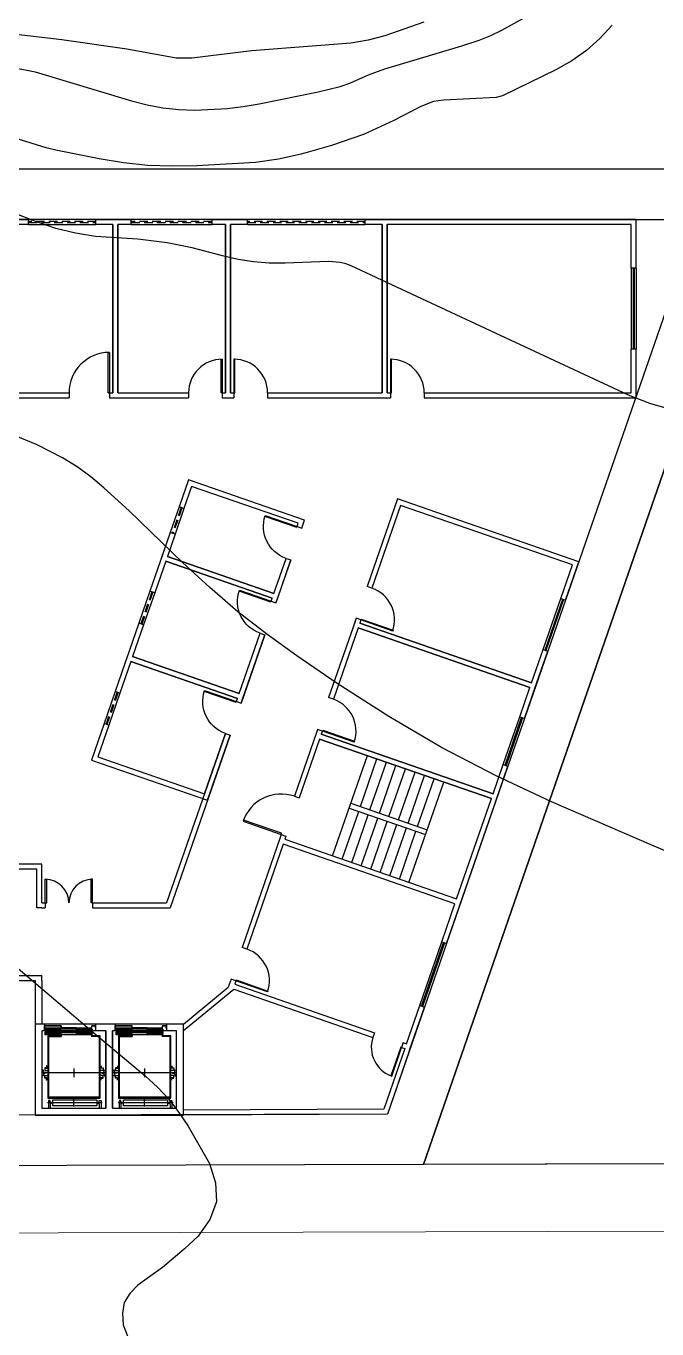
# Model space of a CAD drawing. Header units: centimetres. Extents: x 0 to 1302389, y -144212 to 85618.
# Drawn here: x 514807 to 516682, y -73522 to -69655 of the extents above; entities that cross this region are included whole.
import ezdxf

# ---------------------------------------------------------------- set-up
doc = ezdxf.new("R2010")
doc.units = ezdxf.units.CM
doc.header["$LTSCALE"] = 4
for name, pattern in [('DASHED2', [9.525, 6.35, -3.175]), ('LTYPE_4', [112.5, 56.25, -56.25]), ('LTYPE_6', [168.75, 112.5, -28.125, 0, -28.125])]:
    doc.linetypes.add(name, pattern=pattern)
for name, color, linetype in [('0.1', 1, 'Continuous'), ('0.2', 2, 'Continuous'), ('0.6', 6, 'Continuous'), ('02-CONT', 2, 'Continuous'), ('04', 254, 'Continuous'), ('08', 8, 'Continuous'), ('CURVAS-INTERMEDIARIAS', 39, 'Continuous'), ('CURVAS-MESTRA', 34, 'Continuous'), ('LIMITE-L', 7, 'Continuous')]:
    doc.layers.add(name, color=color, linetype=linetype)
doc.layers.add('P-MEIOFIO', color=171, linetype='Continuous', lineweight=9)

# ---------------------------------------------------------------- blocks, each defined once
blk = doc.blocks.new('1_00e-flat-3')
at = {"color": 1}
blk.add_arc((34.1, -62.7), 120, 90, 180, dxfattribs=at)
at = {"layer": '02-CONT'}
blk.add_lwpolyline([(34.1, -62.7), (30.5, -62.7), (30.5, 57.3), (34.1, 57.3)], close=True, dxfattribs=at)
blk = doc.blocks.new('1_00e-flat-4')
at = {"color": 1}
blk.add_arc((28.4, -52.3), 100, 90, 180, dxfattribs=at)
at = {"layer": '02-CONT'}
blk.add_lwpolyline([(28.4, -52.3), (25.4, -52.3), (25.4, 47.7), (28.4, 47.7)], close=True, dxfattribs=at)
blk = doc.blocks.new('1_00e-flat-5')
at = {"color": 1}
blk.add_arc((-28.4, -52.3), 100, 0, 90, dxfattribs=at)
at = {"layer": '02-CONT'}
blk.add_lwpolyline([(-28.4, -52.3), (-25.4, -52.3), (-25.4, 47.7), (-28.4, 47.7)], close=True, dxfattribs=at)
blk = doc.blocks.new('1_00e-flat-6')
at = {"color": 1}
blk.add_arc((-28.4, -52.3), 100, 0, 90, dxfattribs=at)
at = {"layer": '02-CONT'}
blk.add_lwpolyline([(-28.4, -52.3), (-25.4, -52.3), (-25.4, 47.7), (-28.4, 47.7)], close=True, dxfattribs=at)
blk = doc.blocks.new('1_00e-flat-7')
at = {"color": 1}
blk.add_arc((-58.7, -9.7), 100, 340.8741, 70.8741, dxfattribs=at)
at = {"layer": '02-CONT'}
blk.add_lwpolyline([(-58.7, -9.7), (-57.7, -6.9), (36.8, -39.6), (35.8, -42.5)], close=True, dxfattribs=at)
blk = doc.blocks.new('1_00e-flat-8')
at = {"color": 1}
blk.add_arc((-58.7, -9.7), 100, 340.8741, 70.8741, dxfattribs=at)
at = {"layer": '02-CONT'}
blk.add_lwpolyline([(-58.7, -9.7), (-57.7, -6.9), (36.8, -39.6), (35.8, -42.5)], close=True, dxfattribs=at)
blk = doc.blocks.new('90d-flat-1')
at = {"color": 1}
blk.add_arc((25.6, 80), 90, 160.8741, 250.8741, dxfattribs=at)
at = {"layer": '02-CONT'}
blk.add_lwpolyline([(22.8, 81), (-6.7, -4.1), (-3.9, -5), (25.6, 80)], close=True, dxfattribs=at)
blk = doc.blocks.new('1_00e-flat-9')
at = {"color": 1}
blk.add_arc((-58.7, -9.7), 100, 340.8741, 70.8741, dxfattribs=at)
at = {"layer": '02-CONT'}
blk.add_lwpolyline([(-58.7, -9.7), (-57.7, -6.9), (36.8, -39.6), (35.8, -42.5)], close=True, dxfattribs=at)
blk = doc.blocks.new('1_00e-flat-10')
at = {"color": 1}
blk.add_arc((48.1, -52.7), 120, 70.8741, 160.8741, dxfattribs=at)
at = {"layer": '02-CONT'}
blk.add_lwpolyline([(48.1, -52.7), (49.3, -49.3), (-64.1, -10), (-65.3, -13.4)], close=True, dxfattribs=at)
blk = doc.blocks.new('1_00')
for p, q in [((-129.2, 59.1), (-129.2, 109.1)), ((-129.2, 109.1), (-126.2, 109.1)), ((-126.2, 59.1), (-126.2, 109.1)), ((-29.2, 109.1), (-32.2, 109.1)), ((-32.2, 59.1), (-32.2, 109.1)), ((-29.2, 59.1), (-29.2, 109.1)), ((-129.2, 59.1), (-126.2, 59.1)), ((-29.2, 59.1), (-32.2, 59.1))]:
    blk.add_line(p, q)
at = {"color": 1}
for centre, start, end in [((-129.2, 59.1), 0, 90), ((-29.2, 59.1), 90, 180)]:
    blk.add_arc(centre, 50, start, end, dxfattribs=at)

msp = doc.modelspace()

# ---------------------------------------------------------------- linework, layer by layer
at = {"color": 1}
msp.add_lwpolyline([(517614.474, -67065.363), (523184.256, -67034.993), (523216.862, -73014.749), (515993.901, -73034.495)], dxfattribs=at)
at = {"layer": '0.1'}
for p, q in [((515015.113, -70228.744), (514815.113, -70228.744)), ((515360.113, -70228.744), (515120.113, -70228.744)), ((515815.113, -70228.744), (515465.113, -70228.744)), ((514815.113, -70243.744), (515015.113, -70243.744)), ((515120.113, -70243.744), (515360.113, -70243.744)), ((515465.113, -70243.744), (515815.113, -70243.744)), ((516605.113, -70373.744), (516605.113, -70613.744)), ((516620.113, -70373.744), (516620.113, -70613.744)), ((515262.182, -71082.429), (515235.97, -71158.014)), ((515276.354, -71087.344), (515250.142, -71162.928)), ((515175.356, -71332.802), (515142.591, -71427.282)), ((515189.528, -71337.716), (515156.763, -71432.197)), ((516343.407, -71505.013), (516395.83, -71353.845)), ((516410.002, -71358.76), (516357.579, -71509.928)), ((515072.148, -71630.414), (515039.383, -71724.894)), ((515086.32, -71635.329), (515053.555, -71729.809)), ((516224.799, -71847.031), (516273.946, -71705.311)), ((516288.118, -71710.226), (516238.972, -71851.946)), ((515976.766, -72562.265), (516042.295, -72373.305)), ((516056.467, -72378.219), (515990.938, -72567.179))]:
    msp.add_line(p, q, dxfattribs=at)
for points in [[(515014.246, -72617.349), (514862.246, -72617.349)], [(515224.246, -72617.349), (515072.246, -72617.349)]]:
    msp.add_lwpolyline(points, dxfattribs=at)
at = {"layer": '0.2', "linetype": 'DASHED2'}
for p, q in [((515015.113, -70234.744), (514815.113, -70234.744)), ((514815.113, -70237.744), (515015.113, -70237.744)), ((515360.113, -70234.744), (515120.113, -70234.744)), ((515120.113, -70237.744), (515360.113, -70237.744)), ((515815.113, -70234.744), (515465.113, -70234.744)), ((515465.113, -70237.744), (515815.113, -70237.744)), ((515267.851, -71084.395), (515241.639, -71159.979)), ((515270.685, -71085.378), (515244.473, -71160.962)), ((515181.025, -71334.768), (515148.26, -71429.248)), ((515183.859, -71335.751), (515151.095, -71430.231)), ((515077.817, -71632.38), (515045.052, -71726.86)), ((515080.651, -71633.363), (515047.887, -71727.843))]:
    msp.add_line(p, q, dxfattribs=at)
at = {"layer": '0.2'}
for p, q in [((516611.113, -70373.744), (516611.113, -70613.744)), ((516614.113, -70373.744), (516614.113, -70613.744)), ((516349.076, -71506.979), (516401.499, -71355.811)), ((516404.333, -71356.794), (516351.91, -71507.962)), ((516230.468, -71848.997), (516279.615, -71707.277)), ((516282.449, -71708.26), (516233.303, -71849.98)), ((515982.435, -72564.231), (516047.964, -72375.27)), ((516050.798, -72376.253), (515985.269, -72565.214))]:
    msp.add_line(p, q, dxfattribs=at)
at = {"layer": '0.6'}
for p, q in [((514815.113, -70243.744), (514815.113, -70228.744)), ((515015.113, -70243.744), (515015.113, -70228.744)), ((515120.113, -70243.744), (515120.113, -70228.744)), ((515360.113, -70243.744), (515360.113, -70228.744)), ((515465.113, -70243.744), (515465.113, -70228.744)), ((515815.113, -70243.744), (515815.113, -70228.744)), ((516620.113, -70373.744), (516605.113, -70373.744)), ((516620.113, -70613.744), (516605.113, -70613.744)), ((514935.113, -70743.744), (514935.113, -70758.744)), ((515055.113, -70743.744), (515055.113, -70758.744)), ((515290.113, -70743.744), (515290.113, -70758.744)), ((515390.113, -70743.744), (515390.113, -70758.744)), ((515425.113, -70743.744), (515425.113, -70758.744)), ((515525.113, -70743.744), (515525.113, -70758.744)), ((515890.113, -70743.744), (515890.113, -70758.744)), ((515990.113, -70743.744), (515990.113, -70758.744)), ((515276.354, -71087.344), (515262.182, -71082.429)), ((515612.521, -71140.417), (515626.693, -71145.332)), ((515250.142, -71162.928), (515235.97, -71158.014)), ((515579.756, -71234.897), (515593.928, -71239.812)), ((515189.528, -71337.716), (515175.356, -71332.802)), ((515834.853, -71323.361), (515820.681, -71318.447)), ((515535.524, -71362.445), (515549.696, -71367.36)), ((516395.83, -71353.845), (516410.002, -71358.76)), ((515156.763, -71432.197), (515142.591, -71427.282)), ((515802.088, -71417.841), (515787.916, -71412.927)), ((515502.76, -71456.925), (515516.932, -71461.84)), ((516343.407, -71505.013), (516357.579, -71509.928)), ((515086.32, -71635.329), (515072.148, -71630.414)), ((515720.505, -71653.097), (515706.333, -71648.182)), ((515432.316, -71660.058), (515446.488, -71664.972)), ((515053.555, -71729.809), (515039.383, -71724.894)), ((516273.946, -71705.311), (516288.118, -71710.226)), ((515399.552, -71754.538), (515413.724, -71759.452)), ((515687.74, -71747.577), (515673.568, -71742.662)), ((515718.061, -72117.956), (515821.269, -71820.344)), ((515800.466, -71971.893), (515849.613, -71830.173)), ((515828.81, -71981.722), (515877.957, -71840.002)), ((515857.155, -71991.552), (515906.301, -71849.832)), ((516224.799, -71847.031), (516238.972, -71851.946)), ((515885.499, -72001.381), (515934.645, -71859.661)), ((515913.843, -72011.21), (515962.989, -71869.49)), ((515942.187, -72021.04), (515991.333, -71879.32)), ((515970.531, -72030.869), (516019.677, -71889.149)), ((515944.813, -72196.591), (516048.021, -71898.978)), ((515604.756, -71941.089), (515618.928, -71946.004)), ((515772.122, -71962.064), (515998.875, -72040.698)), ((515746.405, -72127.785), (515795.552, -71986.065)), ((515767.208, -71976.236), (515993.96, -72054.871)), ((515774.749, -72137.615), (515823.896, -71995.894)), ((515803.093, -72147.444), (515852.24, -72005.724)), ((515831.437, -72157.273), (515880.584, -72015.553)), ((515859.781, -72167.103), (515908.928, -72025.382)), ((515888.125, -72176.932), (515937.272, -72035.212)), ((515916.469, -72186.761), (515965.616, -72045.041)), ((515565.439, -72054.466), (515579.611, -72059.38)), ((514854.746, -72272.665), (514839.746, -72272.665)), ((514854.746, -72257.665), (514864.746, -72257.665)), ((514854.746, -72272.665), (514864.746, -72272.665)), ((514864.746, -72257.665), (514864.746, -72272.665)), ((515004.746, -72257.665), (515004.746, -72272.665)), ((515004.746, -72257.665), (515225.074, -72257.665)), ((515004.746, -72272.665), (515235.748, -72272.665)), ((515463.297, -72394.785), (515449.125, -72389.87)), ((516042.295, -72373.305), (516056.467, -72378.219)), ((514834.746, -72487.665), (514834.746, -72617.349)), ((514839.746, -72472.665), (514854.746, -72472.665)), ((514854.746, -72487.665), (514854.746, -72617.349)), ((515274.746, -72617.349), (515408.169, -72507.97)), ((515430.532, -72489.265), (515416.36, -72484.35)), ((515274.746, -72636.745), (515424.796, -72513.736)), ((515976.766, -72562.265), (515990.938, -72567.179)), ((515842.968, -72642.876), (515838.054, -72657.048)), ((515928, -72672.364), (515923.086, -72686.536))]:
    msp.add_line(p, q, dxfattribs=at)
for points in [[(515990.938, -72567.179), (515880.79, -72884.804), (503800.772, -72917.827), (504144.276, -70228.744), (513615.113, -70228.744)], [(514680.113, -70228.744), (514815.113, -70228.744)], [(514815.113, -70228.744), (514750.113, -70228.744)], [(515080.113, -70228.744), (515015.113, -70228.744)], [(515015.113, -70228.744), (515120.113, -70228.744)], [(515120.113, -70228.744), (515065.113, -70228.744)], [(515415.113, -70228.744), (515360.113, -70228.744)], [(515360.113, -70228.744), (515465.113, -70228.744)], [(515465.113, -70228.744), (515400.113, -70228.744)], [(515880.113, -70228.744), (515815.113, -70228.744)], [(515815.113, -70228.744), (516801.877, -70228.744), (516410.002, -71358.76)], [(516620.113, -70373.744), (516620.113, -70228.744), (515865.113, -70228.744)], [(514815.113, -70243.744), (514765.113, -70243.744), (514765.113, -70253.744)], [(515051.513, -70743.744), (515065.113, -70743.744), (515065.113, -70243.744), (515015.113, -70243.744)], [(515065.113, -70243.744), (515065.113, -70743.744)], [(515080.113, -70743.744), (515080.113, -70243.744)], [(515120.113, -70243.744), (515080.113, -70243.744), (515080.113, -70743.744), (515290.113, -70743.744)], [(515390.113, -70743.744), (515400.113, -70743.744), (515400.113, -70243.744), (515360.113, -70243.744)], [(515400.113, -70243.744), (515400.113, -70743.744)], [(515415.113, -70743.744), (515415.113, -70243.744)], [(515465.113, -70243.744), (515415.113, -70243.744), (515415.113, -70743.744), (515425.113, -70743.744)], [(515525.113, -70743.744), (515865.113, -70743.744), (515865.113, -70243.744), (515815.113, -70243.744)], [(515865.113, -70243.744), (515865.113, -70743.744)], [(515880.113, -70743.744), (515880.113, -70243.744)], [(516605.113, -70373.744), (516605.113, -70243.744), (515880.113, -70243.744), (515880.113, -70743.744), (515890.113, -70743.744)], [(514765.113, -70373.744), (514765.113, -70743.744), (514935.113, -70743.744)], [(515990.113, -70758.744), (516620.113, -70758.744), (516620.113, -70613.744)], [(515990.113, -70743.744), (516605.113, -70743.744), (516605.113, -70613.744)], [(514750.113, -70758.744), (514935.113, -70758.744)], [(515055.113, -70758.744), (515080.113, -70758.744)], [(515065.113, -70758.744), (515290.113, -70758.744)], [(515390.113, -70758.744), (515415.113, -70758.744)], [(515400.113, -70758.744), (515425.113, -70758.744)], [(515525.113, -70758.744), (515880.113, -70758.744)], [(515865.113, -70758.744), (515890.113, -70758.744)], [(515626.693, -71145.332), (515634.884, -71121.712), (515290.032, -71002.121), (515262.182, -71082.429)], [(515612.521, -71140.417), (515615.797, -71130.969), (515299.289, -71021.208), (515276.354, -71087.344)], [(516410.002, -71358.76), (516449.319, -71245.384), (515910.783, -71058.626), (515820.681, -71318.447)], [(516395.83, -71353.845), (516430.233, -71254.641), (515920.04, -71077.713), (515834.853, -71323.361)], [(515235.97, -71158.014), (515208.12, -71238.322)], [(515250.142, -71162.928), (515227.207, -71229.064), (515543.715, -71338.825), (515579.756, -71234.897)], [(515213.035, -71224.15), (515175.356, -71332.802)], [(515543.715, -71338.825), (515227.207, -71229.064)], [(515535.524, -71362.445), (515538.801, -71352.997), (515222.292, -71243.236), (515189.528, -71337.716)], [(515222.292, -71243.236), (515538.801, -71352.997)], [(515593.928, -71239.812), (515549.696, -71367.36)], [(515552.973, -71357.912), (515593.928, -71239.812)], [(515549.696, -71367.36), (515557.887, -71343.74)], [(515142.591, -71427.282), (515104.912, -71535.934)], [(515784.64, -71422.375), (515706.333, -71648.182)], [(515787.916, -71412.927), (515779.725, -71436.547)], [(515802.088, -71417.841), (515798.812, -71427.289), (516309.004, -71604.217), (516343.407, -71505.013)], [(516309.004, -71604.217), (515798.812, -71427.289)], [(515156.763, -71432.197), (515123.999, -71526.677), (515440.507, -71636.438), (515502.76, -71456.925)], [(515516.932, -71461.84), (515446.488, -71664.972)], [(515449.765, -71655.524), (515516.932, -71461.84)], [(516273.946, -71705.311), (516304.09, -71618.389), (515793.897, -71441.461), (515720.505, -71653.097)], [(515793.897, -71441.461), (516304.09, -71618.389)], [(515109.827, -71521.762), (515072.148, -71630.414)], [(515432.316, -71660.058), (515435.593, -71650.61), (515119.084, -71540.849), (515086.32, -71635.329)], [(515119.084, -71540.849), (515435.593, -71650.61)], [(515440.507, -71636.438), (515123.999, -71526.677)], [(516357.579, -71509.928), (516288.118, -71710.226)], [(516318.262, -71623.304), (516357.579, -71509.928)], [(516288.118, -71710.226), (516323.176, -71609.132)], [(515446.488, -71664.972), (515454.679, -71641.352)], [(515039.383, -71724.894), (515001.704, -71833.546), (515346.557, -71953.137), (515413.724, -71759.452)], [(515053.555, -71729.809), (515020.791, -71824.289), (515337.299, -71934.05), (515399.552, -71754.538)], [(515399.552, -71754.538), (515225.074, -72257.665)], [(515413.724, -71759.452), (515235.748, -72272.665)], [(515579.611, -72059.38), (515576.341, -72068.809), (516086.533, -72245.737), (516189.742, -71948.125), (515679.549, -71771.197), (515618.928, -71946.004)], [(515670.292, -71752.11), (515604.756, -71941.089)], [(515673.568, -71742.662), (515665.377, -71766.282)], [(515679.549, -71771.197), (516189.742, -71948.125)], [(515687.74, -71747.577), (515684.464, -71757.025), (516194.656, -71933.953), (516224.799, -71847.031)], [(516194.656, -71933.953), (515684.464, -71757.025)], [(516238.972, -71851.946), (516056.467, -72378.219)], [(516203.914, -71953.04), (516238.972, -71851.946)], [(516095.791, -72264.824), (516208.828, -71938.868)], [(515562.162, -72063.914), (515449.125, -72389.87)], [(516042.295, -72373.305), (516081.612, -72259.928), (515571.42, -72083), (515463.297, -72394.785)], [(515565.439, -72054.466), (515557.254, -72078.067)], [(514854.746, -72257.665), (514854.746, -72142.665), (513939.746, -72142.665)], [(514839.746, -72272.665), (514839.746, -72157.665), (513954.746, -72157.665), (513954.746, -72352.665)], [(516056.467, -72378.219), (516100.699, -72250.671)], [(514597.246, -72472.665), (514839.746, -72472.665)], [(514597.246, -72487.665), (514834.746, -72487.665)], [(514854.746, -72487.665), (514854.746, -72472.665)], [(515416.36, -72484.35), (515408.169, -72507.97)], [(515430.532, -72489.265), (515427.256, -72498.713), (515842.968, -72642.876)], [(515424.796, -72513.736), (515838.054, -72657.048)], [(515928, -72672.364), (515937.449, -72675.641), (515976.766, -72562.265)], [(515946.706, -72694.728), (515990.938, -72567.179)], [(514862.246, -72617.349), (514834.746, -72617.349), (514834.746, -72887.349), (515064.746, -72887.349)], [(515064.746, -72617.349), (515014.246, -72617.349)], [(515072.246, -72617.349), (515044.746, -72617.349)], [(515044.746, -72887.349), (515274.746, -72887.349), (515274.746, -72617.349), (515224.246, -72617.349)], [(514862.246, -72637.349), (514854.746, -72637.349), (514854.746, -72867.349)], [(514854.746, -72867.349), (515044.746, -72867.349), (515044.746, -72637.349), (515014.246, -72637.349)], [(515044.746, -72637.349), (515044.746, -72867.349)], [(515072.246, -72637.349), (515064.746, -72637.349), (515064.746, -72867.349)], [(515064.746, -72867.349), (515254.746, -72867.349), (515254.746, -72637.349), (515224.246, -72637.349)], [(515932.534, -72689.813), (515870.1, -72869.848), (515274.683, -72872.349)], [(515946.706, -72694.728), (515880.79, -72884.804), (515274.746, -72887.349)], [(515923.086, -72686.536), (515932.534, -72689.813)]]:
    msp.add_lwpolyline(points, dxfattribs=at)
at = {"layer": '04'}
for points in [[(517615.447, -67060.491), (523184.256, -67034.993), (523216.862, -73014.749), (515987.637, -73034.512), (517012.658, -70078.744)], [(515064.746, -72867.349), (515064.746, -72637.349)]]:
    msp.add_lwpolyline(points, dxfattribs=at)
at = {"layer": '08', "color": 253}
for p, q in [((514862.246, -72617.349), (514862.246, -72628.349)), ((514912.246, -72622.349), (514862.246, -72622.349)), ((514862.246, -72637.349), (514862.246, -72622.349)), ((514862.446, -72622.549), (514912.046, -72622.549)), ((514862.446, -72628.149), (514862.446, -72622.549)), ((514912.046, -72622.549), (514912.046, -72628.149)), ((514912.246, -72628.349), (514912.246, -72622.349)), ((515002.246, -72622.349), (515014.246, -72622.349)), ((515002.246, -72622.349), (515002.246, -72632.849)), ((515014.046, -72622.549), (515002.446, -72622.549)), ((515002.446, -72632.649), (515002.446, -72622.549)), ((515014.046, -72628.149), (515014.046, -72622.549)), ((515014.246, -72617.349), (515014.246, -72628.349)), ((515014.246, -72622.349), (515014.246, -72637.349)), ((515072.246, -72617.349), (515072.246, -72628.349)), ((515122.246, -72622.349), (515072.246, -72622.349)), ((515072.246, -72637.349), (515072.246, -72622.349)), ((515072.446, -72622.549), (515122.046, -72622.549)), ((515072.446, -72628.149), (515072.446, -72622.549)), ((515122.046, -72622.549), (515122.046, -72628.149)), ((515122.246, -72628.349), (515122.246, -72622.349)), ((515212.246, -72622.349), (515224.246, -72622.349)), ((515212.246, -72622.349), (515212.246, -72632.849)), ((515224.046, -72622.549), (515212.446, -72622.549)), ((515212.446, -72632.649), (515212.446, -72622.549)), ((515224.046, -72628.149), (515224.046, -72622.549)), ((515224.246, -72617.349), (515224.246, -72628.349)), ((515224.246, -72622.349), (515224.246, -72637.349)), ((514862.246, -72628.349), (515002.246, -72628.349)), ((514862.246, -72637.349), (514862.246, -72628.349)), ((514862.246, -72630.349), (514910.246, -72630.349)), ((514910.246, -72631.349), (514862.246, -72631.349)), ((514862.246, -72634.849), (514955.246, -72634.849)), ((514955.246, -72635.849), (514862.246, -72635.849)), ((515005.246, -72637.349), (514862.246, -72637.349)), ((514863.746, -72628.149), (514862.446, -72628.149)), ((514863.746, -72628.349), (514863.746, -72628.149)), ((515005.246, -72640.349), (514864.746, -72640.349)), ((514864.746, -72649.349), (514864.746, -72640.349)), ((514864.746, -72641.849), (514955.246, -72641.849)), ((514955.246, -72642.849), (514864.746, -72642.849)), ((514910.246, -72646.349), (514864.746, -72646.349)), ((514864.746, -72647.349), (514910.246, -72647.349)), ((515002.246, -72649.349), (514864.746, -72649.349)), ((514871.746, -72652.349), (514871.746, -72837.349)), ((514912.046, -72652.349), (514871.746, -72652.349)), ((514874.746, -72654.349), (514912.246, -72654.349)), ((514874.746, -72834.349), (514874.746, -72654.349)), ((514910.246, -72628.849), (514910.246, -72632.849)), ((514957.246, -72628.849), (514910.246, -72628.849)), ((514910.246, -72632.849), (514911.746, -72632.849)), ((514910.246, -72644.849), (514911.746, -72644.849)), ((514910.246, -72648.849), (514910.246, -72644.849)), ((514957.246, -72648.849), (514910.246, -72648.849)), ((514910.446, -72629.049), (514957.046, -72629.049)), ((514910.446, -72632.649), (514910.446, -72629.049)), ((514911.746, -72632.649), (514910.446, -72632.649)), ((514910.446, -72645.049), (514910.446, -72648.649)), ((514911.746, -72645.049), (514910.446, -72645.049)), ((514910.446, -72648.649), (514957.046, -72648.649)), ((514910.746, -72628.149), (514910.746, -72628.349)), ((514912.046, -72628.149), (514910.746, -72628.149)), ((514910.746, -72649.349), (514910.746, -72649.549)), ((514910.746, -72649.549), (514912.046, -72649.549)), ((514911.746, -72632.849), (514911.746, -72632.649)), ((514911.746, -72644.849), (514911.746, -72645.049)), ((514912.046, -72649.549), (514912.046, -72652.349)), ((514912.246, -72649.349), (514912.246, -72654.349)), ((514955.246, -72633.349), (514955.246, -72637.349)), ((515003.446, -72633.349), (514955.246, -72633.349)), ((514955.246, -72644.349), (514955.246, -72640.349)), ((515003.446, -72644.349), (514955.246, -72644.349)), ((514955.446, -72633.549), (515003.246, -72633.549)), ((514955.446, -72637.149), (514955.446, -72633.549)), ((514956.746, -72637.149), (514955.446, -72637.149)), ((514955.446, -72640.549), (514955.446, -72644.149)), ((514956.746, -72640.549), (514955.446, -72640.549)), ((514955.446, -72644.149), (515003.246, -72644.149)), ((514955.746, -72632.649), (514957.046, -72632.649)), ((514955.746, -72632.849), (514955.746, -72632.649)), ((514957.246, -72632.849), (514955.746, -72632.849)), ((514955.746, -72644.849), (514955.746, -72645.049)), ((514957.246, -72644.849), (514955.746, -72644.849)), ((514955.746, -72645.049), (514957.046, -72645.049)), ((514956.746, -72637.349), (514956.746, -72637.149)), ((514956.746, -72640.349), (514956.746, -72640.549)), ((514957.046, -72632.649), (514957.046, -72629.049)), ((514957.046, -72645.049), (514957.046, -72648.649)), ((514957.246, -72628.849), (514957.246, -72632.849)), ((514957.246, -72648.849), (514957.246, -72644.849)), ((515001.946, -72637.149), (515001.946, -72637.349)), ((515003.246, -72637.149), (515001.946, -72637.149)), ((515001.946, -72640.549), (515001.946, -72640.349)), ((515003.246, -72640.549), (515001.946, -72640.549)), ((515002.246, -72632.849), (515003.746, -72632.849)), ((515002.246, -72644.849), (515002.246, -72649.349)), ((515002.246, -72644.849), (515003.746, -72644.849)), ((515002.246, -72649.349), (515002.246, -72654.349)), ((515024.746, -72654.349), (515002.246, -72654.349)), ((515003.946, -72632.649), (515002.446, -72632.649)), ((515002.446, -72645.049), (515002.446, -72649.349)), ((515003.946, -72645.049), (515002.446, -72645.049)), ((515002.446, -72652.349), (515002.446, -72649.349)), ((515027.746, -72652.349), (515002.446, -72652.349)), ((515003.246, -72633.549), (515003.246, -72637.149)), ((515003.246, -72644.149), (515003.246, -72640.549)), ((515003.446, -72637.349), (515003.446, -72633.349)), ((515003.446, -72640.349), (515003.446, -72644.349)), ((515003.746, -72632.849), (515003.746, -72637.349)), ((515003.746, -72644.849), (515003.746, -72640.349)), ((515003.946, -72637.149), (515003.946, -72632.649)), ((515005.246, -72637.149), (515003.946, -72637.149)), ((515003.946, -72640.549), (515003.946, -72645.049)), ((515005.246, -72640.549), (515003.946, -72640.549)), ((515005.246, -72637.349), (515005.246, -72637.149)), ((515014.246, -72637.349), (515005.246, -72637.349)), ((515005.246, -72640.349), (515005.246, -72640.549)), ((515012.746, -72628.149), (515014.046, -72628.149)), ((515012.746, -72628.349), (515012.746, -72628.149)), ((515014.246, -72628.349), (515012.746, -72628.349)), ((515014.246, -72628.349), (515014.246, -72637.349)), ((515024.746, -72654.349), (515024.746, -72834.349)), ((515027.746, -72837.349), (515027.746, -72652.349)), ((515072.246, -72628.349), (515212.246, -72628.349)), ((515072.246, -72637.349), (515072.246, -72628.349)), ((515072.246, -72630.349), (515120.246, -72630.349)), ((515120.246, -72631.349), (515072.246, -72631.349)), ((515072.246, -72634.849), (515165.246, -72634.849)), ((515165.246, -72635.849), (515072.246, -72635.849)), ((515215.246, -72637.349), (515072.246, -72637.349)), ((515073.746, -72628.149), (515072.446, -72628.149)), ((515073.746, -72628.349), (515073.746, -72628.149)), ((515215.246, -72640.349), (515074.746, -72640.349)), ((515074.746, -72649.349), (515074.746, -72640.349)), ((515074.746, -72641.849), (515165.246, -72641.849)), ((515165.246, -72642.849), (515074.746, -72642.849)), ((515120.246, -72646.349), (515074.746, -72646.349)), ((515074.746, -72647.349), (515120.246, -72647.349)), ((515212.246, -72649.349), (515074.746, -72649.349)), ((515081.746, -72652.349), (515081.746, -72837.349)), ((515122.046, -72652.349), (515081.746, -72652.349)), ((515084.746, -72654.349), (515122.246, -72654.349)), ((515084.746, -72834.349), (515084.746, -72654.349)), ((515120.246, -72628.849), (515120.246, -72632.849)), ((515167.246, -72628.849), (515120.246, -72628.849)), ((515120.246, -72632.849), (515121.746, -72632.849)), ((515120.246, -72644.849), (515121.746, -72644.849)), ((515120.246, -72648.849), (515120.246, -72644.849)), ((515167.246, -72648.849), (515120.246, -72648.849)), ((515120.446, -72629.049), (515167.046, -72629.049)), ((515120.446, -72632.649), (515120.446, -72629.049)), ((515121.746, -72632.649), (515120.446, -72632.649)), ((515120.446, -72645.049), (515120.446, -72648.649)), ((515121.746, -72645.049), (515120.446, -72645.049)), ((515120.446, -72648.649), (515167.046, -72648.649)), ((515120.746, -72628.149), (515120.746, -72628.349)), ((515122.046, -72628.149), (515120.746, -72628.149)), ((515120.746, -72649.349), (515120.746, -72649.549)), ((515120.746, -72649.549), (515122.046, -72649.549)), ((515121.746, -72632.849), (515121.746, -72632.649)), ((515121.746, -72644.849), (515121.746, -72645.049)), ((515122.046, -72649.549), (515122.046, -72652.349)), ((515122.246, -72649.349), (515122.246, -72654.349)), ((515165.246, -72633.349), (515165.246, -72637.349)), ((515213.446, -72633.349), (515165.246, -72633.349)), ((515165.246, -72644.349), (515165.246, -72640.349)), ((515213.446, -72644.349), (515165.246, -72644.349)), ((515165.446, -72633.549), (515213.246, -72633.549)), ((515165.446, -72637.149), (515165.446, -72633.549)), ((515166.746, -72637.149), (515165.446, -72637.149)), ((515165.446, -72640.549), (515165.446, -72644.149)), ((515166.746, -72640.549), (515165.446, -72640.549)), ((515165.446, -72644.149), (515213.246, -72644.149)), ((515165.746, -72632.649), (515167.046, -72632.649)), ((515165.746, -72632.849), (515165.746, -72632.649)), ((515167.246, -72632.849), (515165.746, -72632.849)), ((515165.746, -72644.849), (515165.746, -72645.049)), ((515167.246, -72644.849), (515165.746, -72644.849)), ((515165.746, -72645.049), (515167.046, -72645.049)), ((515166.746, -72637.349), (515166.746, -72637.149)), ((515166.746, -72640.349), (515166.746, -72640.549)), ((515167.046, -72632.649), (515167.046, -72629.049)), ((515167.046, -72645.049), (515167.046, -72648.649)), ((515167.246, -72628.849), (515167.246, -72632.849)), ((515167.246, -72648.849), (515167.246, -72644.849)), ((515211.946, -72637.149), (515211.946, -72637.349)), ((515213.246, -72637.149), (515211.946, -72637.149)), ((515211.946, -72640.549), (515211.946, -72640.349)), ((515213.246, -72640.549), (515211.946, -72640.549)), ((515212.246, -72632.849), (515213.746, -72632.849)), ((515212.246, -72644.849), (515212.246, -72649.349)), ((515212.246, -72644.849), (515213.746, -72644.849)), ((515212.246, -72649.349), (515212.246, -72654.349)), ((515234.746, -72654.349), (515212.246, -72654.349)), ((515213.946, -72632.649), (515212.446, -72632.649)), ((515212.446, -72645.049), (515212.446, -72649.349)), ((515213.946, -72645.049), (515212.446, -72645.049)), ((515212.446, -72652.349), (515212.446, -72649.349)), ((515237.746, -72652.349), (515212.446, -72652.349)), ((515213.246, -72633.549), (515213.246, -72637.149)), ((515213.246, -72644.149), (515213.246, -72640.549)), ((515213.446, -72637.349), (515213.446, -72633.349)), ((515213.446, -72640.349), (515213.446, -72644.349)), ((515213.746, -72632.849), (515213.746, -72637.349)), ((515213.746, -72644.849), (515213.746, -72640.349)), ((515213.946, -72637.149), (515213.946, -72632.649)), ((515215.246, -72637.149), (515213.946, -72637.149)), ((515213.946, -72640.549), (515213.946, -72645.049)), ((515215.246, -72640.549), (515213.946, -72640.549)), ((515215.246, -72637.349), (515215.246, -72637.149)), ((515224.246, -72637.349), (515215.246, -72637.349)), ((515215.246, -72640.349), (515215.246, -72640.549)), ((515222.746, -72628.149), (515224.046, -72628.149)), ((515222.746, -72628.349), (515222.746, -72628.149)), ((515224.246, -72628.349), (515222.746, -72628.349)), ((515224.246, -72628.349), (515224.246, -72637.349)), ((515234.746, -72654.349), (515234.746, -72834.349)), ((515237.746, -72837.349), (515237.746, -72652.349)), ((514868.646, -72741.349), (514868.646, -72746.749)), ((514869.246, -72741.349), (514868.646, -72741.349)), ((514869.246, -72741.349), (514869.246, -72747.349)), ((515030.246, -72741.349), (515030.846, -72741.349)), ((515030.246, -72741.349), (515030.246, -72747.349)), ((515030.846, -72741.349), (515030.846, -72746.749)), ((515078.646, -72741.349), (515078.646, -72746.749)), ((515079.246, -72741.349), (515078.646, -72741.349)), ((515079.246, -72741.349), (515079.246, -72747.349)), ((515240.246, -72741.349), (515240.846, -72741.349)), ((515240.246, -72741.349), (515240.246, -72747.349)), ((515240.846, -72741.349), (515240.846, -72746.749)), ((514859.746, -72753.849), (514854.746, -72753.849)), ((514859.746, -72770.849), (514854.746, -72770.849)), ((514859.746, -72757.849), (514859.746, -72753.849)), ((514859.746, -72757.849), (514860.196, -72757.849)), ((514859.746, -72757.849), (514859.746, -72762.349)), ((514859.746, -72762.349), (514859.746, -72766.849)), ((514859.746, -72766.849), (514860.196, -72766.849)), ((514859.746, -72766.849), (514859.746, -72770.849)), ((514860.563, -72758.198), (514860.196, -72757.849)), ((514860.563, -72766.499), (514860.196, -72766.849)), ((514860.729, -72761.549), (514860.563, -72758.198)), ((514860.729, -72763.148), (514860.563, -72766.499)), ((514861.096, -72761.899), (514860.729, -72761.549)), ((514860.729, -72763.148), (514861.096, -72762.799)), ((514862.696, -72761.899), (514861.096, -72761.899)), ((514862.696, -72762.799), (514861.096, -72762.799)), ((514862.696, -72761.899), (514863.046, -72761.549)), ((514862.696, -72762.799), (514863.046, -72763.149)), ((514867.246, -72761.549), (514863.046, -72761.549)), ((514867.246, -72763.149), (514863.046, -72763.149)), ((514863.246, -72746.749), (514863.246, -72754.849)), ((514868.646, -72746.749), (514863.246, -72746.749)), ((514869.246, -72747.349), (514863.246, -72747.349)), ((514863.246, -72754.849), (514869.246, -72754.849)), ((514863.246, -72769.849), (514869.246, -72769.849)), ((514863.246, -72777.949), (514863.246, -72769.849)), ((514869.246, -72777.349), (514863.246, -72777.349)), ((514868.646, -72777.949), (514863.246, -72777.949)), ((514867.246, -72762.349), (514867.246, -72761.549)), ((514867.246, -72762.349), (514867.246, -72763.149)), ((514868.646, -72783.349), (514868.646, -72777.949)), ((514869.246, -72747.349), (514871.746, -72747.349)), ((514869.246, -72754.849), (514871.746, -72754.849)), ((514869.246, -72769.849), (514871.746, -72769.849)), ((514869.246, -72783.349), (514869.246, -72777.349)), ((514869.246, -72777.349), (514871.746, -72777.349)), ((515030.246, -72747.349), (515027.746, -72747.349)), ((515030.246, -72754.849), (515027.746, -72754.849)), ((515030.246, -72769.849), (515027.746, -72769.849)), ((515030.246, -72777.349), (515027.746, -72777.349)), ((515030.246, -72747.349), (515036.246, -72747.349)), ((515036.246, -72754.849), (515030.246, -72754.849)), ((515036.246, -72769.849), (515030.246, -72769.849)), ((515030.246, -72777.349), (515036.246, -72777.349)), ((515030.246, -72783.349), (515030.246, -72777.349)), ((515030.846, -72746.749), (515036.246, -72746.749)), ((515030.846, -72777.949), (515036.246, -72777.949)), ((515030.846, -72783.349), (515030.846, -72777.949)), ((515032.246, -72761.549), (515036.446, -72761.549)), ((515032.246, -72762.349), (515032.246, -72761.549)), ((515032.246, -72762.349), (515032.246, -72763.149)), ((515032.246, -72763.149), (515036.446, -72763.149)), ((515036.246, -72746.749), (515036.246, -72754.849)), ((515036.246, -72777.949), (515036.246, -72769.849)), ((515036.796, -72761.899), (515036.446, -72761.549)), ((515036.796, -72762.799), (515036.446, -72763.149)), ((515036.796, -72761.899), (515038.396, -72761.899)), ((515036.796, -72762.799), (515038.396, -72762.799)), ((515038.763, -72761.549), (515038.396, -72761.899)), ((515038.396, -72762.799), (515038.763, -72763.148)), ((515038.763, -72761.549), (515038.929, -72758.198)), ((515038.763, -72763.148), (515038.929, -72766.499)), ((515038.929, -72758.198), (515039.296, -72757.849)), ((515038.929, -72766.499), (515039.296, -72766.849)), ((515039.746, -72757.849), (515039.296, -72757.849)), ((515039.746, -72766.849), (515039.296, -72766.849)), ((515039.746, -72753.849), (515044.746, -72753.849)), ((515039.746, -72757.849), (515039.746, -72753.849)), ((515039.746, -72762.349), (515039.746, -72757.849)), ((515039.746, -72766.849), (515039.746, -72762.349)), ((515039.746, -72766.849), (515039.746, -72770.849)), ((515039.746, -72770.849), (515044.746, -72770.849)), ((515069.746, -72753.849), (515064.746, -72753.849)), ((515069.746, -72770.849), (515064.746, -72770.849)), ((515069.746, -72757.849), (515069.746, -72753.849)), ((515069.746, -72757.849), (515070.196, -72757.849)), ((515069.746, -72757.849), (515069.746, -72762.349)), ((515069.746, -72762.349), (515069.746, -72766.849)), ((515069.746, -72766.849), (515070.196, -72766.849)), ((515069.746, -72766.849), (515069.746, -72770.849)), ((515070.563, -72758.198), (515070.196, -72757.849)), ((515070.563, -72766.499), (515070.196, -72766.849)), ((515070.729, -72761.549), (515070.563, -72758.198)), ((515070.729, -72763.148), (515070.563, -72766.499)), ((515071.096, -72761.899), (515070.729, -72761.549)), ((515070.729, -72763.148), (515071.096, -72762.799)), ((515072.696, -72761.899), (515071.096, -72761.899)), ((515072.696, -72762.799), (515071.096, -72762.799)), ((515072.696, -72761.899), (515073.046, -72761.549)), ((515072.696, -72762.799), (515073.046, -72763.149)), ((515077.246, -72761.549), (515073.046, -72761.549)), ((515077.246, -72763.149), (515073.046, -72763.149)), ((515073.246, -72746.749), (515073.246, -72754.849)), ((515078.646, -72746.749), (515073.246, -72746.749)), ((515079.246, -72747.349), (515073.246, -72747.349)), ((515073.246, -72754.849), (515079.246, -72754.849)), ((515073.246, -72769.849), (515079.246, -72769.849)), ((515073.246, -72777.949), (515073.246, -72769.849)), ((515079.246, -72777.349), (515073.246, -72777.349)), ((515078.646, -72777.949), (515073.246, -72777.949)), ((515077.246, -72762.349), (515077.246, -72761.549)), ((515077.246, -72762.349), (515077.246, -72763.149)), ((515078.646, -72783.349), (515078.646, -72777.949)), ((515079.246, -72747.349), (515081.746, -72747.349)), ((515079.246, -72754.849), (515081.746, -72754.849)), ((515079.246, -72769.849), (515081.746, -72769.849)), ((515079.246, -72783.349), (515079.246, -72777.349)), ((515079.246, -72777.349), (515081.746, -72777.349)), ((515240.246, -72747.349), (515237.746, -72747.349)), ((515240.246, -72754.849), (515237.746, -72754.849)), ((515240.246, -72769.849), (515237.746, -72769.849)), ((515240.246, -72777.349), (515237.746, -72777.349)), ((515240.246, -72747.349), (515246.246, -72747.349)), ((515246.246, -72754.849), (515240.246, -72754.849)), ((515246.246, -72769.849), (515240.246, -72769.849)), ((515240.246, -72777.349), (515246.246, -72777.349)), ((515240.246, -72783.349), (515240.246, -72777.349)), ((515240.846, -72746.749), (515246.246, -72746.749)), ((515240.846, -72777.949), (515246.246, -72777.949)), ((515240.846, -72783.349), (515240.846, -72777.949)), ((515242.246, -72761.549), (515246.446, -72761.549)), ((515242.246, -72762.349), (515242.246, -72761.549)), ((515242.246, -72762.349), (515242.246, -72763.149)), ((515242.246, -72763.149), (515246.446, -72763.149)), ((515246.246, -72746.749), (515246.246, -72754.849)), ((515246.246, -72777.949), (515246.246, -72769.849)), ((515246.796, -72761.899), (515246.446, -72761.549)), ((515246.796, -72762.799), (515246.446, -72763.149)), ((515246.796, -72761.899), (515248.396, -72761.899)), ((515246.796, -72762.799), (515248.396, -72762.799)), ((515248.763, -72761.549), (515248.396, -72761.899)), ((515248.396, -72762.799), (515248.763, -72763.148)), ((515248.763, -72761.549), (515248.929, -72758.198)), ((515248.763, -72763.148), (515248.929, -72766.499)), ((515248.929, -72758.198), (515249.296, -72757.849)), ((515248.929, -72766.499), (515249.296, -72766.849)), ((515249.746, -72757.849), (515249.296, -72757.849)), ((515249.746, -72766.849), (515249.296, -72766.849)), ((515249.746, -72753.849), (515254.746, -72753.849)), ((515249.746, -72757.849), (515249.746, -72753.849)), ((515249.746, -72762.349), (515249.746, -72757.849)), ((515249.746, -72766.849), (515249.746, -72762.349)), ((515249.746, -72766.849), (515249.746, -72770.849)), ((515249.746, -72770.849), (515254.746, -72770.849)), ((514869.246, -72783.349), (514868.646, -72783.349)), ((515030.246, -72783.349), (515030.846, -72783.349)), ((515079.246, -72783.349), (515078.646, -72783.349)), ((515240.246, -72783.349), (515240.846, -72783.349)), ((514871.746, -72837.349), (515027.746, -72837.349)), ((514874.346, -72844.099), (514874.346, -72867.349)), ((514879.346, -72844.099), (514874.346, -72844.099)), ((515024.746, -72834.349), (514874.746, -72834.349)), ((514879.346, -72848.099), (514879.346, -72844.099)), ((514879.746, -72848.499), (514879.346, -72848.099)), ((514879.346, -72848.099), (514879.346, -72854.599)), ((514879.746, -72854.199), (514879.346, -72854.599)), ((514879.346, -72854.599), (514879.346, -72867.349)), ((514879.746, -72848.499), (514879.746, -72851.149)), ((514881.046, -72851.149), (514879.746, -72851.149)), ((514879.746, -72851.549), (514879.746, -72854.199)), ((514881.046, -72851.549), (514879.746, -72851.549)), ((514881.046, -72851.149), (514881.246, -72850.949)), ((514881.246, -72851.749), (514881.046, -72851.549)), ((514884.746, -72850.949), (514881.246, -72850.949)), ((514884.746, -72851.749), (514881.246, -72851.749)), ((514884.746, -72850.949), (514884.746, -72851.749)), ((514886.746, -72842.349), (515017.746, -72842.349)), ((514886.746, -72860.349), (514886.746, -72842.349)), ((514903.812, -72834.349), (514903.812, -72834.349)), ((515017.746, -72842.349), (515017.746, -72860.349)), ((515019.746, -72850.949), (515023.246, -72850.949)), ((515019.746, -72851.749), (515019.746, -72850.949)), ((515019.746, -72851.749), (515023.246, -72851.749)), ((515023.246, -72850.949), (515023.446, -72851.149)), ((515023.446, -72851.549), (515023.246, -72851.749)), ((515023.446, -72851.149), (515024.746, -72851.149)), ((515023.446, -72851.549), (515024.746, -72851.549)), ((515024.746, -72848.499), (515025.146, -72848.099)), ((515024.746, -72851.149), (515024.746, -72848.499)), ((515024.746, -72854.199), (515024.746, -72851.549)), ((515024.746, -72854.199), (515025.146, -72854.599)), ((515025.146, -72844.099), (515030.146, -72844.099)), ((515025.146, -72848.099), (515025.146, -72844.099)), ((515025.146, -72854.599), (515025.146, -72848.099)), ((515025.146, -72854.599), (515025.146, -72867.349)), ((515030.146, -72844.099), (515030.146, -72867.349)), ((515081.746, -72837.349), (515237.746, -72837.349)), ((515084.346, -72844.099), (515084.346, -72867.349)), ((515089.346, -72844.099), (515084.346, -72844.099)), ((515234.746, -72834.349), (515084.746, -72834.349)), ((515089.346, -72848.099), (515089.346, -72844.099)), ((515089.746, -72848.499), (515089.346, -72848.099)), ((515089.346, -72848.099), (515089.346, -72854.599)), ((515089.746, -72854.199), (515089.346, -72854.599)), ((515089.346, -72854.599), (515089.346, -72867.349)), ((515089.746, -72848.499), (515089.746, -72851.149)), ((515091.046, -72851.149), (515089.746, -72851.149)), ((515089.746, -72851.549), (515089.746, -72854.199)), ((515091.046, -72851.549), (515089.746, -72851.549)), ((515091.046, -72851.149), (515091.246, -72850.949)), ((515091.246, -72851.749), (515091.046, -72851.549)), ((515094.746, -72850.949), (515091.246, -72850.949)), ((515094.746, -72851.749), (515091.246, -72851.749)), ((515094.746, -72850.949), (515094.746, -72851.749)), ((515096.746, -72842.349), (515227.746, -72842.349)), ((515096.746, -72860.349), (515096.746, -72842.349)), ((515113.812, -72834.349), (515113.812, -72834.349)), ((515227.746, -72842.349), (515227.746, -72860.349)), ((515229.746, -72850.949), (515233.246, -72850.949)), ((515229.746, -72851.749), (515229.746, -72850.949)), ((515229.746, -72851.749), (515233.246, -72851.749)), ((515233.246, -72850.949), (515233.446, -72851.149)), ((515233.446, -72851.549), (515233.246, -72851.749)), ((515233.446, -72851.149), (515234.746, -72851.149)), ((515233.446, -72851.549), (515234.746, -72851.549)), ((515234.746, -72848.499), (515235.146, -72848.099)), ((515234.746, -72851.149), (515234.746, -72848.499)), ((515234.746, -72854.199), (515234.746, -72851.549)), ((515234.746, -72854.199), (515235.146, -72854.599)), ((515235.146, -72844.099), (515240.146, -72844.099)), ((515235.146, -72848.099), (515235.146, -72844.099)), ((515235.146, -72854.599), (515235.146, -72848.099)), ((515235.146, -72854.599), (515235.146, -72867.349)), ((515240.146, -72844.099), (515240.146, -72867.349)), ((515017.746, -72860.349), (514886.746, -72860.349)), ((515227.746, -72860.349), (515096.746, -72860.349))]:
    msp.add_line(p, q, dxfattribs=at)
at = {"layer": '08', "color": 253, "linetype": 'LTYPE_6'}
for p, q in [((515044.746, -72762.349), (514855.717, -72762.349)), ((514949.746, -72749.557), (514949.746, -72774.787)), ((515254.746, -72762.349), (515065.717, -72762.349)), ((515159.746, -72749.557), (515159.746, -72774.787)), ((515034.023, -72851.349), (514870.847, -72851.349)), ((514949.746, -72862.403), (514949.746, -72839.467)), ((515244.023, -72851.349), (515080.847, -72851.349)), ((515159.746, -72862.403), (515159.746, -72839.467))]:
    msp.add_line(p, q, dxfattribs=at)
at = {"layer": '08', "color": 253, "linetype": 'LTYPE_4'}
for p, q in [((514863.246, -72748.199), (514869.246, -72748.199)), ((514863.246, -72776.499), (514869.246, -72776.499)), ((514869.246, -72748.199), (514871.746, -72748.199)), ((514869.246, -72776.499), (514871.746, -72776.499)), ((515030.246, -72748.199), (515027.746, -72748.199)), ((515030.246, -72776.499), (515027.746, -72776.499)), ((515036.246, -72748.199), (515030.246, -72748.199)), ((515036.246, -72776.499), (515030.246, -72776.499)), ((515073.246, -72748.199), (515079.246, -72748.199)), ((515073.246, -72776.499), (515079.246, -72776.499)), ((515079.246, -72748.199), (515081.746, -72748.199)), ((515079.246, -72776.499), (515081.746, -72776.499)), ((515240.246, -72748.199), (515237.746, -72748.199)), ((515240.246, -72776.499), (515237.746, -72776.499)), ((515246.246, -72748.199), (515240.246, -72748.199)), ((515246.246, -72776.499), (515240.246, -72776.499))]:
    msp.add_line(p, q, dxfattribs=at)
at = {"layer": 'CURVAS-INTERMEDIARIAS'}
for points, elevation in [([(513594.888, -69630.352), (514123.946, -69706.885), (514384.621, -69738.035), (514657.025, -69766.151), (514785.229, -69781.043), (514834.938, -69791.318), (515121.07, -69877.297), (515167.413, -69889.009), (515214.149, -69897.934), (515261.497, -69902.666), (515309.25, -69904.604), (515404.924, -69899.613), (515452.389, -69893.451), (515499.665, -69885.46), (515675.515, -69850.46), (515740.28, -69834.206), (515769.051, -69824.338), (515824.836, -69800.02), (515872.764, -69782.349), (516101.799, -69714.007), (516153.56, -69696.659), (516187.754, -69683.333), (516220.794, -69667.362), (516285.09, -69631.643)], 76542.018), ([(515988.881, -69643.024), (515873.383, -69683.627), (515823.631, -69697.181), (515772.661, -69705.473), (515478.206, -69728.975), (515299.556, -69750.657), (515253.184, -69750.353), (515106.689, -69723.924), (514913.383, -69696.167), (514421.366, -69638.85)], 76442.354), ([(516548.079, -69652.071), (516511.484, -69691.568), (516472.021, -69727.444), (516428.235, -69757.911), (516381.568, -69784.774), (516222.808, -69862.507), (516204.12, -69867.113), (516047.751, -69874.779), (516018.003, -69879.339), (515980.227, -69893.351), (515900.255, -69934.819), (515809.563, -69976.598), (515715.184, -70009.203), (515624.867, -70035.13), (515557.56, -70050.275), (515489.245, -70059.468), (515314.377, -70069.454), (515241.497, -70070.709), (515168.876, -70068.374), (515096.621, -70060.653), (515024.625, -70049.332), (514895.747, -70023.826), (514866.867, -70016.283), (514630.826, -69943.671)], 76641.682), ([(516838.532, -72159.718), (516665.938, -72086.713), (516368.438, -71957.416), (516203.537, -71880.126), (516041.945, -71796.828), (515885.33, -71704.528), (515732.022, -71606.23), (515612.286, -71524.583), (515523.154, -71460.354), (515436.42, -71393.184), (515353.284, -71321.62), (515272.556, -71247.116), (515114.054, -71094.357), (515038.988, -71025.308), (514999.905, -70992.944), (514959.223, -70962.982), (514916.116, -70936.605), (514840.592, -70897.744), (514778.224, -70872.269)], 76841.011), ([(514643.415, -72333.522), (515008.424, -72643.458), (515161.732, -72771.167), (515198.261, -72804.518), (515232.072, -72840.185), (515261.797, -72879.313), (515288.806, -72920.746), (515352.153, -73030.695), (515370.439, -73088.953), (515373.503, -73144.856), (515353.733, -73197.241), (515318.748, -73247.282), (515277.169, -73285.392), (515213.223, -73339.631), (515139.894, -73392.38), (515115.63, -73416.855), (515099.017, -73444.14), (515093.891, -73475.676), (515096.412, -73510.043), (515109.763, -73545.64)], 76940.675)]:
    msp.add_lwpolyline(points, dxfattribs=dict(at, elevation=elevation))
at = {"layer": 'CURVAS-MESTRA', "elevation": 76741.346}
msp.add_lwpolyline([(516725.766, -70793.828), (516660.833, -70774.994), (516597.169, -70750.334), (515923.416, -70436.512), (515773.075, -70367.039), (515756.895, -70360.919), (515740.407, -70356.353), (515706.165, -70353.475), (515576.725, -70358.614), (515529.791, -70358.388), (515483.18, -70355.262), (515437.078, -70347.791), (515391.3, -70337.411), (515301.346, -70313.408), (515227.132, -70298.84), (515139.26, -70287.931), (515014.001, -70279.704), (514954.281, -70270.073), (514895.547, -70255.759), (514838.332, -70236.242), (514289.338, -70021.921)], dxfattribs=at)
at = {"layer": 'LIMITE-L'}
msp.add_lwpolyline([(515987.637, -73034.512), (503630.333, -73068.294), (504012.218, -70078.744), (517012.658, -70078.744)], close=True, dxfattribs=at)
at = {"layer": 'P-MEIOFIO'}
msp.add_lwpolyline([(504478.654, -66884.403), (502585.065, -66894.728), (501389.113, -66901.249), (498947.38, -66914.563, 0.41421356), (498798.701, -67064.872), (498805.494, -68310.655), (498812.015, -69506.606), (498818.536, -70702.557), (498825.057, -71898.508), (498831.85, -73144.291, 0.41421356), (498982.159, -73292.97), (501423.893, -73279.656), (502619.844, -73273.135), (503631.42, -73267.619), (515994.446, -73233.822), (523267.374, -73213.94, 0.41501014), (523416.459, -73063.63), (523383.309, -66984.075, 0.41421356), (523233, -66835.396), (517654.326, -66865.815)], format="xyb", dxfattribs=at)

# ---------------------------------------------------------------- block references
at = {"layer": '0.2', "xscale": 1.400000000005778, "yscale": 1.400000000005778, "zscale": 1.400000000005778}
msp.add_blockref('1_00', (515045.589, -72340.338), dxfattribs=at)
at = {"layer": '0.6'}
for name, p in [('1_00e-flat-3', (515021.027, -70681.041)), ('1_00e-flat-4', (515361.708, -70691.491)), ('1_00e-flat-5', (515453.519, -70691.491)), ('1_00e-flat-6', (515918.519, -70691.491)), ('1_00e-flat-7', (515860.764, -71408.124)), ('1_00e-flat-8', (515746.416, -71737.86)), ('1_00e-flat-10', (515517.365, -72001.716)), ('1_00e-flat-9', (515489.208, -72479.548)), ('90d-flat-1', (515897.47, -72766.521))]:
    msp.add_blockref(name, p, dxfattribs=at)
at = {"layer": '0.6', "xscale": -1, "rotation": 70.8741201734808}
for p in [(515553.845, -71150.134), (515476.849, -71372.162), (515373.641, -71669.775)]:
    msp.add_blockref('1_00e-flat-5', p, dxfattribs=at)

doc.saveas('drawing.dxf')
